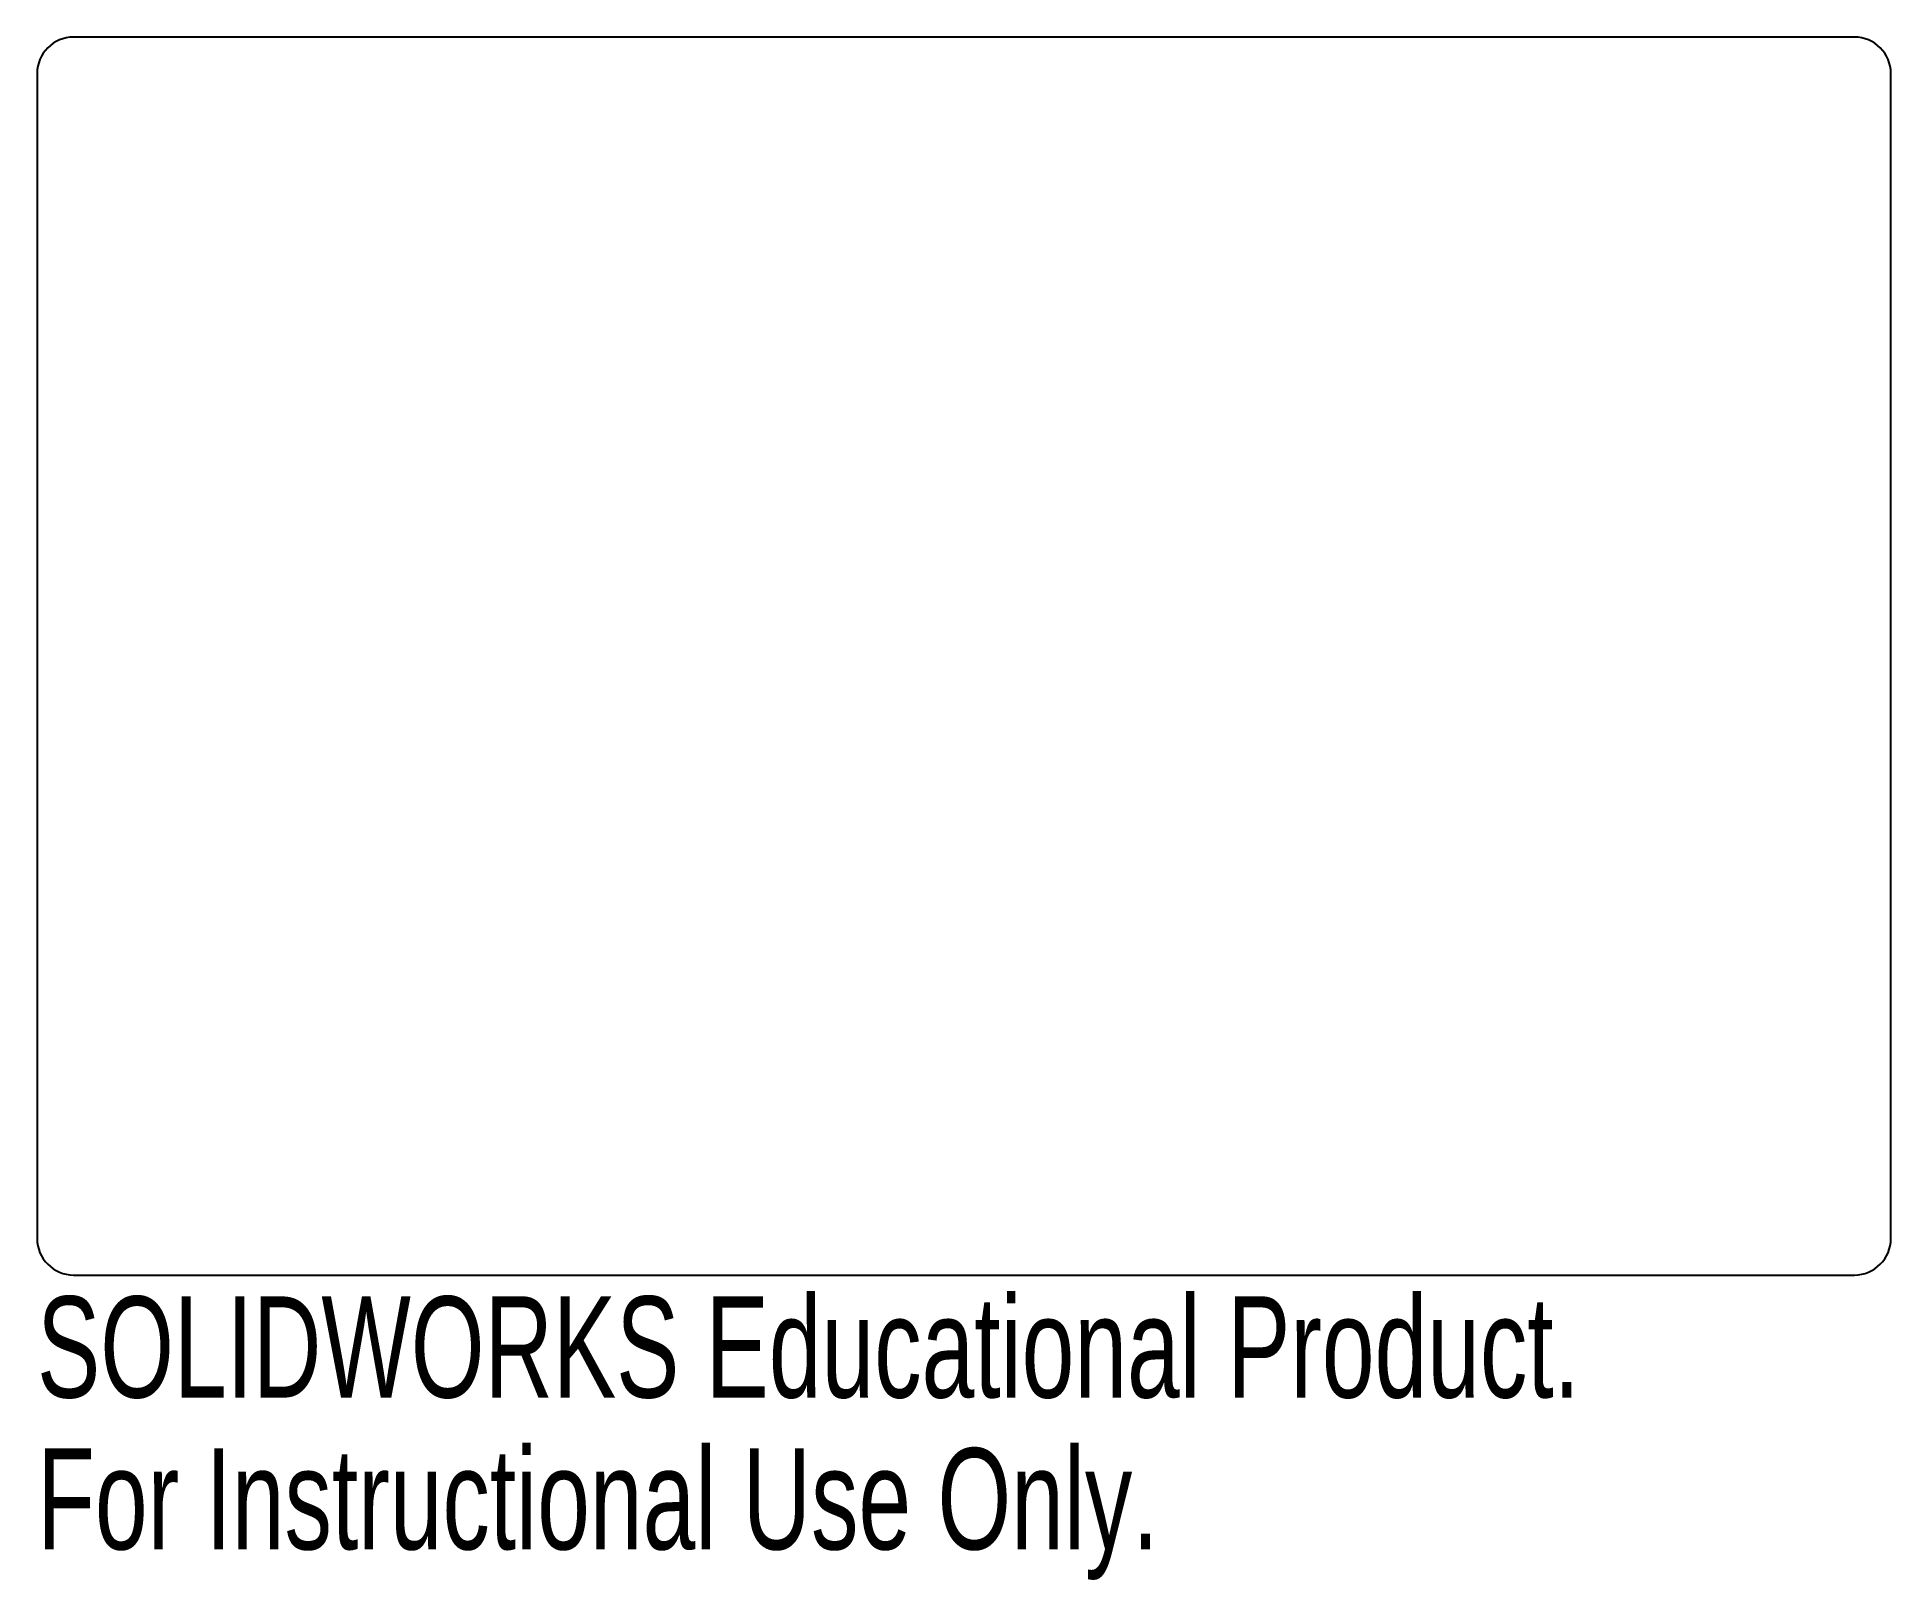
# Model space of a CAD drawing. Header units: millimetres. Extents: x -44.3 to 44.3, y -44.1 to 29.6.
import ezdxf

# ---------------------------------------------------------------- set-up
doc = ezdxf.new("R2010")
doc.units = ezdxf.units.MM
doc.styles.add('SLDTEXTSTYLE0', font='TXT', dxfattribs={"width": 0.7})

msp = doc.modelspace()

# ---------------------------------------------------------------- linework, layer by layer
at = {"color": 7, "linetype": 'Continuous', "lineweight": 25}
for p, q in [((42.52, 29.559), (-42.52, 29.559)), ((-44.266, 27.813), (-44.266, -27.813)), ((44.266, -27.813), (44.266, 27.813)), ((-42.52, -29.559), (42.52, -29.559))]:
    msp.add_line(p, q, dxfattribs=at)
for centre, start, end in [((-42.52, 27.813), 90, 180), ((42.52, 27.813), 0, 90), ((-42.52, -27.813), 180, 270), ((42.52, -27.813), 270, 0)]:
    msp.add_arc(centre, 1.746, start, end, dxfattribs=at)

# ---------------------------------------------------------------- texts
at = {"color": 7, "linetype": 'Continuous', "char_height": 4.83362, "attachment_point": 1, "style": 'SLDTEXTSTYLE0'}
for s, insert in [('SOLIDWORKS Educational Product.', (-44.266, -30.579)), ('For Instructional Use Only.', (-44.266, -37.829))]:
    msp.add_mtext(s, dxfattribs=dict(at, insert=insert))

doc.saveas('drawing.dxf')
